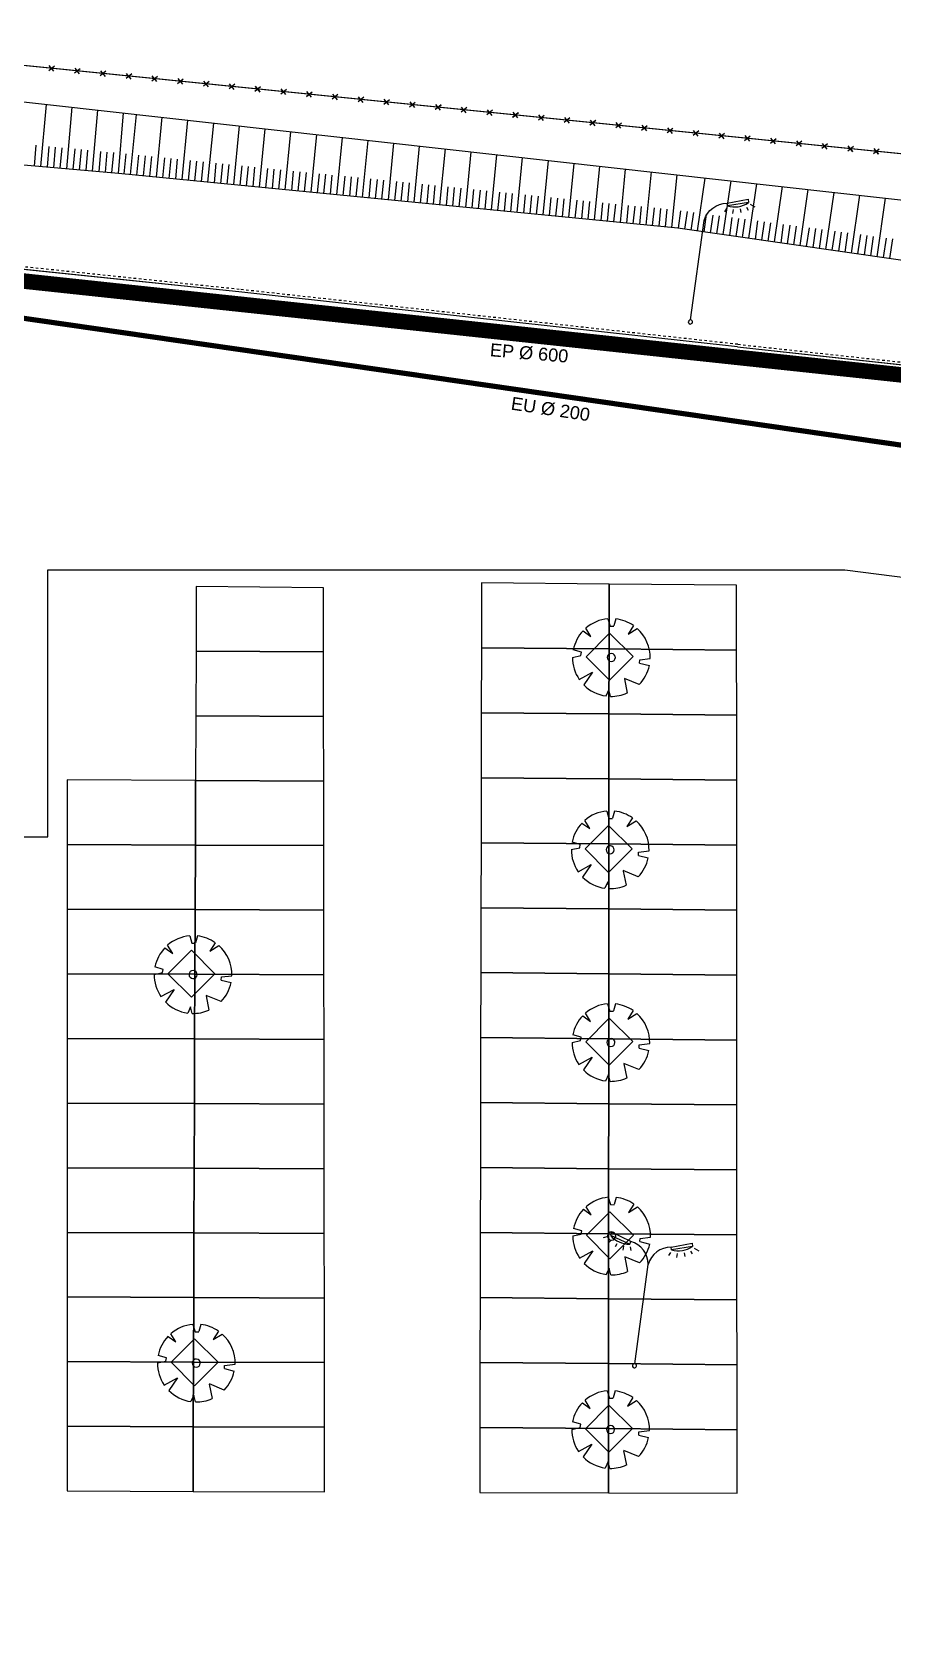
# Model space of a CAD drawing. Header units: metres. Extents: x 19 to 585, y 0 to 337.
# Drawn here: x 355.7 to 389, y 142.8 to 204.9 of the extents above; entities that cross this region are included whole.
import ezdxf

# ---------------------------------------------------------------- set-up
doc = ezdxf.new("R2010")
doc.units = ezdxf.units.M
doc.header["$LTSCALE"] = 0.01
doc.linetypes.add('CACHE', pattern=[0.375, 0.25, -0.125])
doc.linetypes.add('FANTOME', pattern=[2.5, 1.25, -0.25, 0.25, -0.25, 0.25, -0.25])
doc.layers.add('CONTOURS', color=10, linetype='Continuous', plot=False)
doc.layers.add('CONTOURS3', color=40, linetype='Continuous', plot=False)
for name, color, linetype in [('ECLAIRAGE', 2, 'Continuous'), ('PARCELLES', 240, 'Continuous'), ('PARKINGS', 4, 'Continuous'), ('RESEAUX-EU-EP', 131, 'FANTOME'), ('TALUS', 2, 'Continuous'), ('Tempo_Doublon_Point', 7, 'Continuous'), ('VEGETATION', 70, 'Continuous'), ('VOIRIES', 7, 'Continuous'), ('VOIRIES_temp', 7, 'Continuous')]:
    doc.layers.add(name, color=color, linetype=linetype)
doc.styles.add('9', font='arial.ttf')

# ---------------------------------------------------------------- blocks, each defined once
blk = doc.blocks.new('30')
at = {"color": 0}
for p, q in [((-0.314, 1), (-0.319, 0.974)), ((-0.157, 0.947), (-0.314, 1)), ((0.157, 0.947), (0.314, 1)), ((0.314, 1), (0.319, 0.974)), ((-0.335, 0.963), (-0.372, 0.947)), ((-0.309, 0.937), (-0.325, 0.916)), ((-0.319, 0.974), (-0.162, 0.926)), ((-0.262, 0.916), (-0.272, 0.89)), ((-0.209, 0.905), (-0.209, 0.874)), ((-0.162, 0.926), (-0.157, 0.947)), ((-0.157, 0.905), (-0.147, 0.879)), ((0.157, 0.905), (0.147, 0.879)), ((0.162, 0.926), (0.157, 0.947)), ((0.319, 0.974), (0.162, 0.926)), ((0.209, 0.905), (0.209, 0.874)), ((0.262, 0.916), (0.272, 0.89)), ((0.309, 0.937), (0.325, 0.916)), ((0.335, 0.963), (0.372, 0.947)), ((0, 0.016), (0, 0.79))]:
    blk.add_line(p, q, dxfattribs=at)
for centre, radius, start, end in [((-0.193, 1.11), 0.186, 227.132, 279.469), ((-0.183, 0.764), 0.185, 8.13, 81.87), ((0.183, 0.764), 0.185, 98.13, 171.87), ((0.193, 1.11), 0.186, 260.531, 312.868), ((0, 0), 0.016, 89.996, 269.996), ((0, 0), 0.016, 270.004, 90.004)]:
    blk.add_arc(centre, radius, start, end, dxfattribs=at)
blk = doc.blocks.new('29')
at = {"color": 0}
for p, q in [((0.157, 0.905), (0.147, 0.879)), ((0.209, 0.905), (0.209, 0.874)), ((0.262, 0.916), (0.272, 0.89)), ((0.309, 0.937), (0.325, 0.916)), ((0.335, 0.963), (0.372, 0.947))]:
    blk.add_line(p, q, dxfattribs=at)
at = {"color": 0, "flags": 128}
blk.add_lwpolyline([(0.157, 0.947), (0.314, 1), (0.319, 0.974), (0.162, 0.926)], close=True, dxfattribs=at)
blk.add_lwpolyline([(0, 0.016), (0, 0.79, -0.333334), (0.157, 0.947)], format="xyb", dxfattribs=at)
at = {"color": 0}
for centre, radius, start, end in [((0.193, 1.11), 0.186, 260.531, 312.868), ((0, 0), 0.016, 89.996, 269.996), ((0, 0), 0.016, 270.004, 90.004)]:
    blk.add_arc(centre, radius, start, end, dxfattribs=at)
blk = doc.blocks.new('89')
for p, q in [((-0.062, 0.496), (-0.031, 0.403)), ((0.038, 0.499), (0.016, 0.408)), ((0.27, 0.421), (0.204, 0.309)), ((-0.376, 0.33), (-0.272, 0.262)), ((-0.272, 0.262), (-0.342, 0.365)), ((-0.031, 0.403), (0.016, 0.403)), ((0.204, 0.309), (0.318, 0.386)), ((-0.5, -0.017), (-0.393, 0.01)), ((-0.387, 0.052), (-0.494, 0.08)), ((-0.393, 0.01), (-0.387, 0.052)), ((0.366, -0.016), (0.5, 0.004)), ((-0.402, -0.298), (-0.236, -0.199)), ((-0.236, -0.199), (-0.341, -0.366)), ((0.366, -0.058), (0.366, -0.016)), ((0.366, -0.058), (0.493, -0.085)), ((-0.016, -0.414), (-0.05, -0.498)), ((0.008, -0.5), (-0.016, -0.414)), ((0.373, -0.333), (0.178, -0.262)), ((0.178, -0.267), (0.221, -0.449))]:
    blk.add_line(p, q)
for radius, start, end in [(0.5, 97.1282, 133.1389), (0.5, 57.2576, 85.6909), (0.5, 138.6794, 170.7569), (0.5, 0.5061, 50.5565), (0.052, 90.001, 270.001), (0.052, 269.999, 89.999), (0.5, 181.9896, 216.5435), (0.5, 318.2406, 350.2558), (0.5, 226.9795, 264.292), (0.5, 270.9307, 296.2059)]:
    blk.add_arc((0, 0), radius, start, end)
blk = doc.blocks.new('102')
for p, q in [((-0.2, 0.2), (0.2, -0.2)), ((-0.2, -0.2), (0.2, 0.2))]:
    blk.add_line(p, q)

msp = doc.modelspace()

# ---------------------------------------------------------------- linework, layer by layer
at = {"layer": 'CONTOURS'}
msp.add_lwpolyline([(341.639, 173.882), (356.348, 173.882), (356.348, 184.183), (387.119, 184.183), (476.155, 172.831), (475.992, 168.614), (490.278, 167.803), (490.278, 138.125), (454.624, 119.148), (435.114, 119.21), (434.5, 145.519), (417.707, 145.314), (417.912, 120.848), (380.916, 123.165), (375.615, 92.26), (310.379, 94.419)], dxfattribs=at)
at = {"layer": 'CONTOURS3'}
msp.add_lwpolyline([(341.639, 173.882), (356.348, 173.882), (356.348, 184.183), (387.119, 184.183), (476.155, 172.831), (475.992, 168.614), (490.278, 167.803), (490.278, 138.125), (454.624, 119.148), (435.114, 119.21), (434.5, 145.519), (417.707, 145.314), (417.912, 120.848), (380.916, 123.165), (375.615, 92.26), (310.379, 94.419)], dxfattribs=at)
at = {"layer": 'PARCELLES'}
msp.add_lwpolyline([(512.488, 179.367), (476.137, 185.937), (428.837, 194.194), (398.34, 199.329), (342.6, 204.938)], dxfattribs=at)
at = {"layer": 'PARKINGS'}
for points in [[(366.987, 183.496), (362.079, 183.54), (362.07, 181.045), (366.991, 181.02)], [(378.015, 183.639), (373.091, 183.685), (373.086, 181.178), (378.013, 181.132)], [(382.938, 183.593), (378.015, 183.639), (378.013, 181.132), (382.939, 181.085)], [(366.991, 181.02), (362.07, 181.045), (362.061, 178.551), (366.994, 178.525)], [(378.013, 181.132), (373.086, 181.178), (373.081, 178.67), (378.011, 178.624)], [(382.939, 181.085), (378.013, 181.132), (378.011, 178.624), (382.941, 178.578)], [(366.994, 178.525), (362.061, 178.551), (362.053, 176.056), (366.998, 176.03)], [(378.011, 178.624), (373.081, 178.67), (373.076, 176.163), (378.009, 176.117)], [(382.941, 178.578), (378.011, 178.624), (378.009, 176.117), (382.942, 176.07)], [(362.053, 176.056), (357.093, 176.082), (357.092, 173.586), (362.044, 173.567)], [(366.998, 176.03), (362.053, 176.056), (362.044, 173.567), (367.001, 173.547)], [(378.009, 176.117), (373.076, 176.163), (373.071, 173.655), (378.007, 173.609)], [(382.942, 176.07), (378.009, 176.117), (378.007, 173.609), (382.943, 173.563)], [(362.044, 173.567), (357.092, 173.586), (357.092, 171.091), (362.035, 171.072)], [(367.001, 173.547), (362.044, 173.567), (362.035, 171.072), (367.004, 171.052)], [(378.007, 173.609), (373.071, 173.655), (373.066, 171.148), (378.005, 171.102)], [(382.943, 173.563), (378.007, 173.609), (378.005, 171.102), (382.945, 171.055)], [(362.035, 171.072), (357.092, 171.091), (357.092, 168.596), (362.026, 168.577)], [(367.004, 171.052), (362.035, 171.072), (362.026, 168.577), (367.008, 168.557)], [(378.005, 171.102), (373.066, 171.148), (373.061, 168.641), (378.003, 168.594)], [(382.945, 171.055), (378.005, 171.102), (378.003, 168.594), (382.946, 168.548)], [(362.026, 168.577), (357.092, 168.596), (357.092, 166.102), (362.017, 166.082)], [(367.008, 168.557), (362.026, 168.577), (362.017, 166.082), (367.011, 166.062)], [(378.003, 168.594), (373.061, 168.641), (373.056, 166.133), (378.001, 166.087)], [(382.946, 168.548), (378.003, 168.594), (378.001, 166.087), (382.947, 166.04)], [(362.017, 166.082), (357.092, 166.102), (357.092, 163.607), (362.009, 163.587)], [(367.011, 166.062), (362.017, 166.082), (362.009, 163.587), (367.014, 163.568)], [(378.001, 166.087), (373.056, 166.133), (373.051, 163.626), (378, 163.579)], [(382.947, 166.04), (378.001, 166.087), (378, 163.579), (382.948, 163.533)], [(362.009, 163.587), (357.092, 163.607), (357.091, 161.112), (362, 161.093)], [(367.014, 163.568), (362.009, 163.587), (362, 161.093), (367.018, 161.073)], [(378, 163.579), (373.051, 163.626), (373.046, 161.118), (377.998, 161.072)], [(382.948, 163.533), (378, 163.579), (377.998, 161.072), (382.95, 161.025)], [(362, 161.093), (357.091, 161.112), (357.091, 158.617), (361.991, 158.598)], [(367.018, 161.073), (362, 161.093), (361.991, 158.598), (367.021, 158.578)], [(377.998, 161.072), (373.046, 161.118), (373.041, 158.611), (377.996, 158.564)], [(382.95, 161.025), (377.998, 161.072), (377.996, 158.564), (382.951, 158.518)], [(361.991, 158.598), (357.091, 158.617), (357.091, 156.122), (361.982, 156.103)], [(367.021, 158.578), (361.991, 158.598), (361.982, 156.103), (367.024, 156.083)], [(377.996, 158.564), (373.041, 158.611), (373.036, 156.103), (377.994, 156.057)], [(382.951, 158.518), (377.996, 158.564), (377.994, 156.057), (382.952, 156.01)], [(361.982, 156.103), (357.091, 156.122), (357.091, 153.628), (361.973, 153.608)], [(367.024, 156.083), (361.982, 156.103), (361.973, 153.608), (367.028, 153.588)], [(377.994, 156.057), (373.036, 156.103), (373.031, 153.596), (377.992, 153.549)], [(382.952, 156.01), (377.994, 156.057), (377.992, 153.549), (382.954, 153.503)], [(361.973, 153.608), (357.091, 153.628), (357.091, 151.133), (361.965, 151.113)], [(367.028, 153.588), (361.973, 153.608), (361.965, 151.113), (367.031, 151.093)], [(377.992, 153.549), (373.031, 153.596), (373.026, 151.088), (377.99, 151.042)], [(382.954, 153.503), (377.992, 153.549), (377.99, 151.042), (382.955, 150.995)], [(361.965, 151.113), (357.091, 151.133), (357.091, 148.638), (361.956, 148.619)], [(367.031, 151.093), (361.965, 151.113), (361.956, 148.619), (367.035, 148.599)], [(377.99, 151.042), (373.026, 151.088), (373.021, 148.582), (377.988, 148.567)], [(382.955, 150.995), (377.99, 151.042), (377.988, 148.567), (382.956, 148.552)]]:
    msp.add_lwpolyline(points, close=True, dxfattribs=at)
at = {"layer": 'RESEAUX-EU-EP', "flags": 128}
for points, const_width in [([(349.331, 195.983), (397.166, 190.87)], 0.6), ([(398.079, 187.73), (350.891, 194.55)], 0.2)]:
    msp.add_lwpolyline(points, dxfattribs=dict(at, const_width=const_width))
at = {"layer": 'TALUS'}
for p, q in [((356.084, 199.749), (356.294, 202.153)), ((357.08, 199.662), (357.288, 202.042)), ((358.076, 199.575), (358.282, 201.931)), ((359.072, 199.488), (359.276, 201.82)), ((359.542, 199.442), (359.769, 201.764)), ((360.538, 199.345), (360.763, 201.653)), ((361.533, 199.247), (361.757, 201.542)), ((362.528, 199.15), (362.751, 201.431)), ((363.523, 199.053), (363.745, 201.32)), ((364.519, 198.956), (364.739, 201.209)), ((365.514, 198.858), (365.733, 201.098)), ((366.509, 198.761), (366.727, 200.986)), ((367.504, 198.664), (367.721, 200.875)), ((368.5, 198.566), (368.714, 200.764)), ((355.835, 199.771), (355.905, 200.574)), ((356.333, 199.727), (356.403, 200.527)), ((356.582, 199.706), (356.651, 200.503)), ((356.831, 199.684), (356.9, 200.479)), ((357.329, 199.64), (357.398, 200.432)), ((357.578, 199.619), (357.647, 200.408)), ((357.827, 199.597), (357.896, 200.384)), ((358.325, 199.553), (358.394, 200.336)), ((358.574, 199.531), (358.642, 200.313)), ((358.823, 199.51), (358.891, 200.289)), ((359.294, 199.466), (359.369, 200.242)), ((359.791, 199.418), (359.867, 200.191)), ((360.04, 199.393), (360.115, 200.165)), ((360.289, 199.369), (360.364, 200.14)), ((360.786, 199.32), (360.862, 200.089)), ((361.035, 199.296), (361.11, 200.063)), ((369.495, 198.469), (369.708, 200.653)), ((370.49, 198.372), (370.702, 200.542)), ((371.485, 198.275), (371.696, 200.431)), ((372.481, 198.177), (372.69, 200.32)), ((373.476, 198.08), (373.684, 200.208)), ((374.471, 197.983), (374.678, 200.097)), ((361.284, 199.272), (361.359, 200.038)), ((361.782, 199.223), (361.856, 199.987)), ((362.03, 199.199), (362.105, 199.961)), ((362.279, 199.174), (362.354, 199.936)), ((362.777, 199.126), (362.851, 199.885)), ((363.026, 199.102), (363.1, 199.859)), ((363.275, 199.077), (363.349, 199.834)), ((363.772, 199.029), (363.846, 199.783)), ((364.021, 199.004), (364.095, 199.758)), ((364.27, 198.98), (364.343, 199.732)), ((364.767, 198.931), (364.841, 199.681)), ((365.016, 198.907), (365.089, 199.656)), ((365.265, 198.883), (365.338, 199.63)), ((365.763, 198.834), (365.836, 199.579)), ((366.012, 198.81), (366.084, 199.554)), ((366.26, 198.785), (366.333, 199.528)), ((366.758, 198.737), (366.83, 199.477)), ((367.007, 198.712), (367.079, 199.452)), ((367.256, 198.688), (367.328, 199.426)), ((375.466, 197.886), (375.672, 199.986)), ((376.462, 197.788), (376.666, 199.875)), ((377.457, 197.691), (377.66, 199.764)), ((378.452, 197.594), (378.653, 199.653)), ((379.447, 197.496), (379.647, 199.542)), ((380.443, 197.399), (380.641, 199.431)), ((367.753, 198.639), (367.825, 199.375)), ((368.002, 198.615), (368.074, 199.35)), ((368.251, 198.591), (368.323, 199.325)), ((368.748, 198.542), (368.82, 199.274)), ((368.997, 198.518), (369.069, 199.248)), ((369.246, 198.494), (369.317, 199.223)), ((369.744, 198.445), (369.815, 199.172)), ((369.993, 198.421), (370.063, 199.146)), ((370.241, 198.396), (370.312, 199.121)), ((370.739, 198.348), (370.81, 199.07)), ((370.988, 198.323), (371.058, 199.044)), ((371.237, 198.299), (371.307, 199.019)), ((371.734, 198.25), (371.804, 198.968)), ((371.983, 198.226), (372.053, 198.942)), ((372.232, 198.202), (372.302, 198.917)), ((372.73, 198.153), (372.799, 198.866)), ((372.978, 198.129), (373.048, 198.841)), ((373.227, 198.104), (373.297, 198.815)), ((381.434, 197.267), (381.727, 199.309)), ((382.424, 197.125), (382.721, 199.198)), ((383.414, 196.983), (383.716, 199.087)), ((384.403, 196.841), (384.71, 198.976)), ((385.393, 196.699), (385.704, 198.864)), ((373.725, 198.056), (373.794, 198.764)), ((373.974, 198.031), (374.043, 198.739)), ((374.222, 198.007), (374.291, 198.713)), ((374.72, 197.958), (374.789, 198.662)), ((374.969, 197.934), (375.038, 198.637)), ((375.218, 197.91), (375.286, 198.611)), ((375.715, 197.861), (375.784, 198.56)), ((375.964, 197.837), (376.032, 198.535)), ((376.213, 197.813), (376.281, 198.509)), ((376.711, 197.764), (376.778, 198.458)), ((376.959, 197.74), (377.027, 198.433)), ((377.208, 197.715), (377.276, 198.407)), ((377.706, 197.667), (377.773, 198.356)), ((377.955, 197.642), (378.022, 198.331)), ((378.203, 197.618), (378.271, 198.306)), ((378.701, 197.569), (378.768, 198.255)), ((378.95, 197.545), (379.017, 198.229)), ((379.199, 197.521), (379.265, 198.204)), ((386.383, 196.556), (386.699, 198.753)), ((387.373, 196.414), (387.693, 198.642)), ((388.363, 196.272), (388.687, 198.531)), ((379.696, 197.472), (379.763, 198.153)), ((379.945, 197.448), (380.012, 198.127)), ((380.194, 197.423), (380.26, 198.102)), ((380.691, 197.374), (380.788, 198.047)), ((380.939, 197.338), (381.036, 198.014)), ((381.186, 197.303), (381.284, 197.981)), ((381.681, 197.232), (381.779, 197.915)), ((381.929, 197.196), (382.027, 197.882)), ((382.176, 197.161), (382.275, 197.849)), ((382.671, 197.09), (382.771, 197.783)), ((382.919, 197.054), (383.019, 197.75)), ((383.166, 197.019), (383.266, 197.717)), ((383.661, 196.947), (383.762, 197.651)), ((383.908, 196.912), (384.01, 197.618)), ((384.156, 196.876), (384.258, 197.585)), ((384.651, 196.805), (384.753, 197.519)), ((384.898, 196.77), (385.001, 197.486)), ((385.146, 196.734), (385.249, 197.454)), ((385.641, 196.663), (385.745, 197.388)), ((385.888, 196.628), (385.993, 197.355)), ((386.136, 196.592), (386.24, 197.322)), ((386.631, 196.521), (386.736, 197.256)), ((386.878, 196.485), (386.984, 197.223)), ((387.125, 196.45), (387.232, 197.19)), ((387.62, 196.379), (387.727, 197.124)), ((387.868, 196.343), (387.975, 197.091)), ((388.115, 196.308), (388.223, 197.058)), ((388.61, 196.237), (388.719, 196.992)), ((388.858, 196.201), (388.967, 196.959))]:
    msp.add_line(p, q, dxfattribs=at)
for points in [[(347.805, 203.102), (399.617, 197.309), (433.281, 192.032), (475.12, 184.96)], [(473.321, 182.977), (433.937, 189.725), (380.674, 197.377), (359.072, 199.488)]]:
    msp.add_lwpolyline(points, dxfattribs=at)
at = {"layer": 'TALUS', "flags": 128}
msp.add_lwpolyline([(359.072, 199.488), (342.379, 200.947)], dxfattribs=at)
at = {"layer": 'Tempo_Doublon_Point'}
msp.add_lwpolyline([(512.488, 179.367), (476.137, 185.937), (428.837, 194.194), (398.34, 199.329), (342.6, 204.938)], dxfattribs=at)
at = {"layer": 'VOIRIES', "flags": 128}
for points in [[(476.137, 185.937), (428.837, 194.194), (398.34, 199.329), (342.6, 204.938)], [(382.976, 192.792), (397.108, 191.253), (434.287, 185.013)]]:
    msp.add_lwpolyline(points, dxfattribs=at)
at = {"layer": 'VOIRIES'}
msp.add_lwpolyline([(382.976, 192.792), (363.728, 194.912), (342.357, 197.147)], dxfattribs=at)
at = {"layer": 'VOIRIES', "linetype": 'CACHE'}
msp.add_lwpolyline([(382.987, 192.891), (363.739, 195.011), (342.368, 197.246)], dxfattribs=at)
at = {"layer": 'VOIRIES', "linetype": 'CACHE', "flags": 128}
msp.add_lwpolyline([(382.987, 192.891), (397.122, 191.352), (434.304, 185.112)], dxfattribs=at)
at = {"layer": 'VOIRIES', "flags": 128}
for points in [[(378.037, 179.928), (378.945, 180.837), (378.035, 181.744), (377.128, 180.835)], [(377.994, 172.506), (378.902, 173.416), (377.992, 174.323), (377.085, 173.414)], [(361.892, 167.689), (362.799, 168.599), (361.889, 169.506), (360.982, 168.596)], [(378.022, 165.068), (378.929, 165.978), (378.02, 166.885), (377.113, 165.975)], [(378.05, 157.598), (378.957, 158.508), (378.048, 159.415), (377.14, 158.505)], [(362.016, 152.696), (362.923, 153.605), (362.014, 154.513), (361.107, 153.603)], [(378.01, 150.131), (378.917, 151.041), (378.007, 151.948), (377.1, 151.039)]]:
    msp.add_lwpolyline(points, close=True, dxfattribs=at)
at = {"layer": 'VOIRIES_temp'}
for p, q in [((398.34, 199.329), (342.6, 204.938)), ((356.602, 203.629), (356.383, 203.45)), ((356.582, 203.43), (356.403, 203.649)), ((357.597, 203.529), (357.378, 203.35)), ((357.577, 203.33), (357.398, 203.549)), ((358.592, 203.429), (358.373, 203.25)), ((358.572, 203.23), (358.393, 203.449)), ((359.587, 203.329), (359.368, 203.15)), ((359.567, 203.13), (359.388, 203.349)), ((360.582, 203.229), (360.363, 203.05)), ((360.562, 203.03), (360.383, 203.249)), ((361.557, 202.93), (361.378, 203.149)), ((361.577, 203.129), (361.358, 202.95)), ((362.572, 203.029), (362.353, 202.85)), ((362.552, 202.83), (362.373, 203.049)), ((363.567, 202.929), (363.348, 202.75)), ((363.547, 202.73), (363.368, 202.949)), ((364.562, 202.828), (364.343, 202.649)), ((364.542, 202.629), (364.363, 202.848)), ((365.557, 202.728), (365.338, 202.549)), ((365.537, 202.529), (365.358, 202.748)), ((366.552, 202.628), (366.333, 202.449)), ((366.532, 202.429), (366.353, 202.648)), ((367.547, 202.528), (367.328, 202.349)), ((367.527, 202.329), (367.348, 202.548)), ((368.542, 202.428), (368.323, 202.249)), ((368.522, 202.229), (368.343, 202.448)), ((369.537, 202.328), (369.318, 202.149)), ((369.517, 202.129), (369.338, 202.348)), ((370.532, 202.228), (370.313, 202.049)), ((370.512, 202.029), (370.333, 202.248)), ((371.527, 202.128), (371.308, 201.949)), ((371.507, 201.929), (371.328, 202.148)), ((372.522, 202.028), (372.303, 201.849)), ((372.502, 201.829), (372.323, 202.048)), ((373.517, 201.927), (373.298, 201.748)), ((373.497, 201.728), (373.318, 201.947)), ((374.512, 201.827), (374.293, 201.648)), ((374.492, 201.628), (374.313, 201.847)), ((375.507, 201.727), (375.288, 201.548)), ((375.487, 201.528), (375.308, 201.747)), ((376.502, 201.627), (376.283, 201.448)), ((376.482, 201.428), (376.303, 201.647)), ((377.497, 201.527), (377.278, 201.348)), ((377.477, 201.328), (377.298, 201.547)), ((378.492, 201.427), (378.272, 201.248)), ((378.471, 201.228), (378.293, 201.447)), ((379.486, 201.327), (379.267, 201.148)), ((379.466, 201.128), (379.287, 201.347)), ((380.481, 201.227), (380.262, 201.048)), ((380.461, 201.028), (380.282, 201.247)), ((381.476, 201.126), (381.257, 200.947)), ((381.456, 200.927), (381.277, 201.146)), ((382.471, 201.026), (382.252, 200.847)), ((382.451, 200.827), (382.272, 201.046)), ((383.466, 200.926), (383.247, 200.747)), ((383.446, 200.727), (383.267, 200.946)), ((384.461, 200.826), (384.242, 200.647)), ((384.441, 200.627), (384.262, 200.846)), ((385.456, 200.726), (385.237, 200.547)), ((385.436, 200.527), (385.257, 200.746)), ((386.451, 200.626), (386.232, 200.447)), ((386.431, 200.427), (386.252, 200.646)), ((387.446, 200.526), (387.227, 200.347)), ((387.426, 200.327), (387.247, 200.546)), ((388.441, 200.426), (388.222, 200.247)), ((388.421, 200.227), (388.242, 200.446)), ((363.728, 194.912), (342.357, 197.147)), ((382.976, 192.792), (363.728, 194.912)), ((382.976, 192.792), (397.108, 191.253)), ((378.035, 181.744), (377.128, 180.835)), ((378.945, 180.837), (378.035, 181.744)), ((378.037, 179.928), (377.128, 180.835)), ((378.037, 179.928), (378.945, 180.837)), ((377.992, 174.323), (377.085, 173.414)), ((378.902, 173.416), (377.992, 174.323)), ((377.994, 172.506), (377.085, 173.414)), ((377.994, 172.506), (378.902, 173.416)), ((361.889, 169.506), (360.982, 168.596)), ((362.799, 168.599), (361.889, 169.506)), ((361.892, 167.689), (360.982, 168.596)), ((361.892, 167.689), (362.799, 168.599)), ((378.02, 166.885), (377.113, 165.975)), ((378.929, 165.978), (378.02, 166.885)), ((378.022, 165.068), (377.113, 165.975)), ((378.022, 165.068), (378.929, 165.978)), ((378.048, 159.415), (377.14, 158.505)), ((378.957, 158.508), (378.048, 159.415)), ((378.05, 157.598), (377.14, 158.505)), ((378.05, 157.598), (378.957, 158.508)), ((362.014, 154.513), (361.107, 153.603)), ((362.923, 153.605), (362.014, 154.513)), ((362.016, 152.696), (361.107, 153.603)), ((362.016, 152.696), (362.923, 153.605)), ((378.007, 151.948), (377.1, 151.039)), ((378.917, 151.041), (378.007, 151.948)), ((378.01, 150.131), (377.1, 151.039)), ((378.01, 150.131), (378.917, 151.041))]:
    msp.add_line(p, q, dxfattribs=at)
at = {"layer": 'VOIRIES_temp', "linetype": 'CACHE'}
for p, q in [((363.739, 195.011), (342.368, 197.246)), ((382.987, 192.891), (363.739, 195.011)), ((382.987, 192.891), (397.122, 191.352))]:
    msp.add_line(p, q, dxfattribs=at)

# ---------------------------------------------------------------- block references
at = {"layer": 'ECLAIRAGE', "xscale": 4.999999999999959, "yscale": 4.999999999999959, "zscale": 5, "rotation": 352.2340108584657}
for name, p in [('29', (381.152, 193.753)), ('30', (378.992, 153.464))]:
    msp.add_blockref(name, p, dxfattribs=at)
at = {"layer": 'VEGETATION', "xscale": 3.000000000001676, "yscale": 3.000000000000154, "zscale": 3, "rotation": 357.8440070338004}
for p in [(378.101, 180.804), (378.058, 173.383), (361.955, 168.566), (378.086, 165.945), (378.114, 158.475), (362.08, 153.572), (378.074, 151.008)]:
    msp.add_blockref('89', p, dxfattribs=at)
at = {"layer": 'VOIRIES', "xscale": 0.5000000000119328, "yscale": 0.5000000000001801, "zscale": 0.5, "rotation": 174.2541055935076}
for p in [(356.493, 203.54), (357.488, 203.44), (358.482, 203.34), (359.477, 203.24), (360.472, 203.139), (361.467, 203.039), (362.462, 202.939), (363.457, 202.839), (364.452, 202.739), (365.447, 202.639), (366.442, 202.539), (367.437, 202.439), (368.432, 202.338), (369.427, 202.238), (370.422, 202.138), (371.417, 202.038), (372.412, 201.938), (373.407, 201.838), (374.402, 201.738), (375.397, 201.638), (376.392, 201.538), (377.387, 201.437), (378.382, 201.337), (379.377, 201.237), (380.372, 201.137), (381.367, 201.037), (382.362, 200.937), (383.357, 200.837), (384.352, 200.737), (385.347, 200.637), (386.342, 200.536), (387.337, 200.436), (388.332, 200.336)]:
    msp.add_blockref('102', p, dxfattribs=at)

# ---------------------------------------------------------------- texts
at = {"layer": 'RESEAUX-EU-EP', "style": '9'}
for s, rotation, p in [('EP %%C 600', 355.23643, (373.4, 192.434)), ('EU %%C 200', 351.46659, (374.202, 190.375))]:
    msp.add_text(s, height=0.5, rotation=rotation, dxfattribs=at).set_placement(p)

doc.saveas('drawing.dxf')
